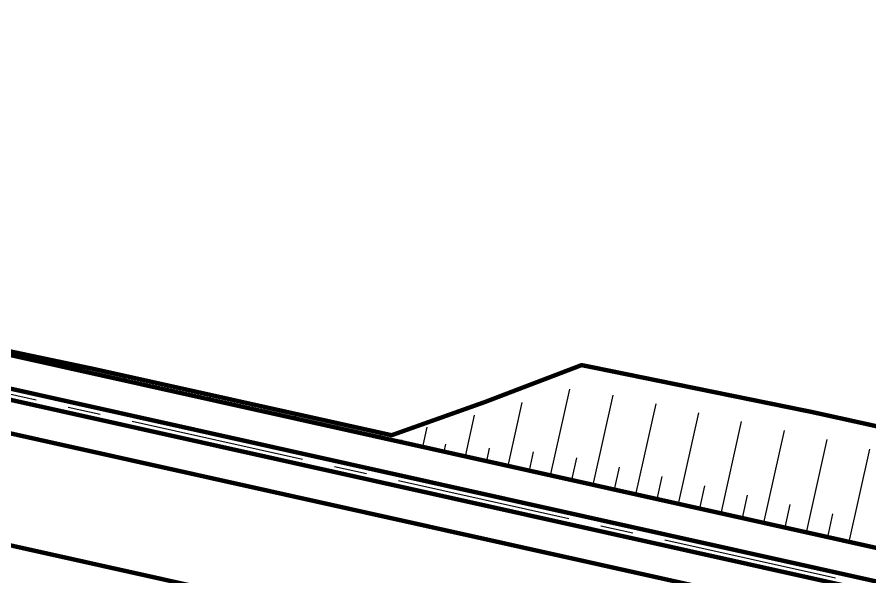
# Model space of a CAD drawing. Extents: x 5370511 to 5386565, y 1010429 to 1053793.
# Drawn here: x 5379832.48 to 5379871.54, y 1039495.09 to 1039520.72 of the extents above; entities that cross this region are included whole.
import ezdxf

# ---------------------------------------------------------------- set-up
doc = ezdxf.new("R2010")
doc.units = 0
doc.linetypes.add('осевая2', pattern=[12.5, 8, -1.5, 1.5, -1.5])
for name, color, linetype in [('3D-MODEL', 7, 'CONTINUOUS'), ('ГП_граница насыпи', 242, 'CONTINUOUS'), ('ГП_обвалование', 7, 'CONTINUOUS'), ('ГП_ось обвал', 1, 'осевая2'), ('ГП_откос', 246, 'CONTINUOUS'), ('ГП_проезд', 114, 'CONTINUOUS')]:
    doc.layers.add(name, color=color, linetype=linetype)

# ---------------------------------------------------------------- blocks, each defined once
blk = doc.blocks.new('куст_откос')
at = {"layer": 'ГП_откос', "color": 253, "lineweight": 15}
for points, const_width, elevation in [([(39.63, 15.169), (37.539, 15.165), (35.451, 15.16), (35.048, 15.159), (32.401, 15.111), (30.334, 15.073), (28.296, 15.036), (25.216, 14.981), (24.267, 14.963), (21.375, 13.053), (20.309, 12.348), (20.098, 12.216), (19.329, 11.732), (16.472, 9.937), (14.981, 9.936), (14.9, 9.936), (9.863, 9.935), (9.783, 9.935), (6.615, 9.934), (4.746, 9.934), (4.666, 9.933), (2.517, 9.933), (-0.372, 9.9), (-2.978, 9.871)], 0.2, 49.01), ([(-5.49, 9.726), (-0.372, 9.726), (4.746, 9.726), (9.863, 9.726), (14.981, 9.726), (20.098, 9.726), (25.216, 9.726), (30.334, 9.726), (35.451, 9.726), (40.569, 9.726), (45.687, 9.726), (50.804, 9.726), (55.922, 9.726), (61.04, 9.726), (66.157, 9.726)], 0.01, 48.9)]:
    blk.add_lwpolyline(points, dxfattribs=dict(at, const_width=const_width, elevation=elevation))
at = {"layer": 'ГП_откос', "color": 253, "linetype": 'ByBlock', "lineweight": -3}
for points in [[(35.981, 9.726), (35.981, 14.074)], [(37.981, 9.726), (37.981, 14.078)], [(23.981, 9.726), (23.981, 13.765)], [(25.981, 9.726), (25.981, 13.941)], [(27.981, 9.726), (27.981, 13.97)], [(29.981, 9.726), (29.981, 13.999)], [(31.981, 9.726), (31.981, 14.028)], [(33.981, 9.726), (33.981, 14.057)], [(21.981, 9.726), (21.981, 12.707)], [(19.981, 9.726), (19.981, 11.659)], [(17.981, 9.726), (17.981, 10.653)], [(22.981, 9.726), (22.981, 10.603)], [(24.981, 9.726), (24.981, 10.776)], [(26.981, 9.726), (26.981, 10.783)], [(28.981, 9.726), (28.981, 10.79)], [(30.981, 9.726), (30.981, 10.798)], [(32.981, 9.726), (32.981, 10.805)], [(34.981, 9.726), (34.981, 10.812)], [(36.981, 9.726), (36.981, 10.813)], [(20.981, 9.726), (20.981, 10.339)], [(-0.019, 9.726), (-0.019, 9.869)], [(1.981, 9.726), (1.981, 9.887)], [(2.981, 9.726), (2.981, 9.767)], [(3.981, 9.726), (3.981, 9.892)], [(4.981, 9.726), (4.981, 9.767)], [(5.981, 9.726), (5.981, 9.892)], [(6.981, 9.726), (6.981, 9.767)], [(7.981, 9.726), (7.981, 9.893)], [(8.981, 9.726), (8.981, 9.767)], [(9.981, 9.726), (9.981, 9.893)], [(10.981, 9.726), (10.981, 9.768)], [(11.981, 9.726), (11.981, 9.894)], [(12.981, 9.726), (12.981, 9.768)], [(13.981, 9.726), (13.981, 9.894)], [(14.981, 9.726), (14.981, 9.768)], [(15.981, 9.726), (15.981, 9.894)], [(16.981, 9.726), (16.981, 9.832)], [(18.981, 9.726), (18.981, 10.083)], [(-1.019, 9.726), (-1.019, 9.759)], [(0.981, 9.726), (0.981, 9.764)]]:
    blk.add_lwpolyline(points, dxfattribs=at)

msp = doc.modelspace()

# ---------------------------------------------------------------- linework, layer by layer
at = {"layer": '3D-MODEL', "color": 253, "lineweight": 15}
msp.add_polyline3d([(5379763.211, 1039520.604, 48.9), (5379763.211, 1039520.604, 48.9), (5379933.051, 1039482.781, 48.9), (5379926.094, 1039451.542, 49.14), (5379917.052, 1039410.941, 49.3), (5379886.94, 1039417.647, 49.3), (5379821.542, 1039432.211, 49.3), (5379756.973, 1039446.59, 49.3), (5379759.364, 1039457.327, 49.25), (5379749.604, 1039459.501, 49.25), (5379756.254, 1039489.365, 49.1)], close=True, dxfattribs=at)
at = {"layer": 'ГП_граница насыпи', "color": 253}
msp.add_lwpolyline([(5379763.211, 1039520.604), (5379933.051, 1039482.781), (5379917.052, 1039410.941), (5379756.973, 1039446.59), (5379759.364, 1039457.327), (5379749.604, 1039459.501)], close=True, dxfattribs=at)
at = {"layer": 'ГП_обвалование', "color": 253, "const_width": 0.2}
for points in [[(5379763.211, 1039520.604), (5379933.051, 1039482.781), (5379917.052, 1039410.941), (5379756.973, 1039446.59), (5379759.364, 1039457.327), (5379749.604, 1039459.501)], [(5379764.349, 1039518.814), (5379931.26, 1039481.643), (5379915.914, 1039412.731), (5379758.763, 1039447.728), (5379761.155, 1039458.465), (5379751.394, 1039460.639)], [(5379764.729, 1039518.217), (5379930.664, 1039481.264), (5379915.535, 1039413.328), (5379759.36, 1039448.108), (5379761.751, 1039458.845), (5379751.99, 1039461.018)], [(5379765.867, 1039516.427), (5379928.873, 1039480.126), (5379914.396, 1039415.118), (5379761.15, 1039449.246), (5379763.541, 1039459.983), (5379753.781, 1039462.156)]]:
    msp.add_lwpolyline(points, close=True, dxfattribs=at)
at = {"layer": 'ГП_ось обвал', "color": 253}
msp.add_lwpolyline([(5379764.539, 1039518.516), (5379930.962, 1039481.453), (5379915.724, 1039413.03), (5379759.062, 1039447.918), (5379761.453, 1039458.655), (5379751.692, 1039460.829)], close=True, dxfattribs=at)
at = {"layer": 'ГП_проезд', "color": 253, "const_width": 0.2}
msp.add_lwpolyline([(5379765.583, 1039462.188), (5379755.813, 1039464.364), (5379766.243, 1039511.216), (5379925.833, 1039475.675), (5379916.269, 1039432.728), (5379900.538, 1039436.231, 0.413433), (5379893.381, 1039431.694), (5379893.144, 1039430.634), (5379886.799, 1039432.047), (5379887.03, 1039433.076, 0.414994), (5379882.481, 1039440.252), (5379835.156, 1039450.791, 0.414214), (5379827.995, 1039446.239), (5379827.77, 1039445.23), (5379821.445, 1039446.638, 0.309973), (5379817.347, 1039450.66), (5379765.583, 1039462.188)], format="xyb", dxfattribs=at)

# ---------------------------------------------------------------- block references
at = {"layer": 'ГП_откос', "color": 253, "lineweight": 15, "rotation": 347.4452412677718}
msp.add_blockref('куст_откос', (5379831.394, 1039495.456), dxfattribs=at)

doc.saveas('drawing.dxf')
